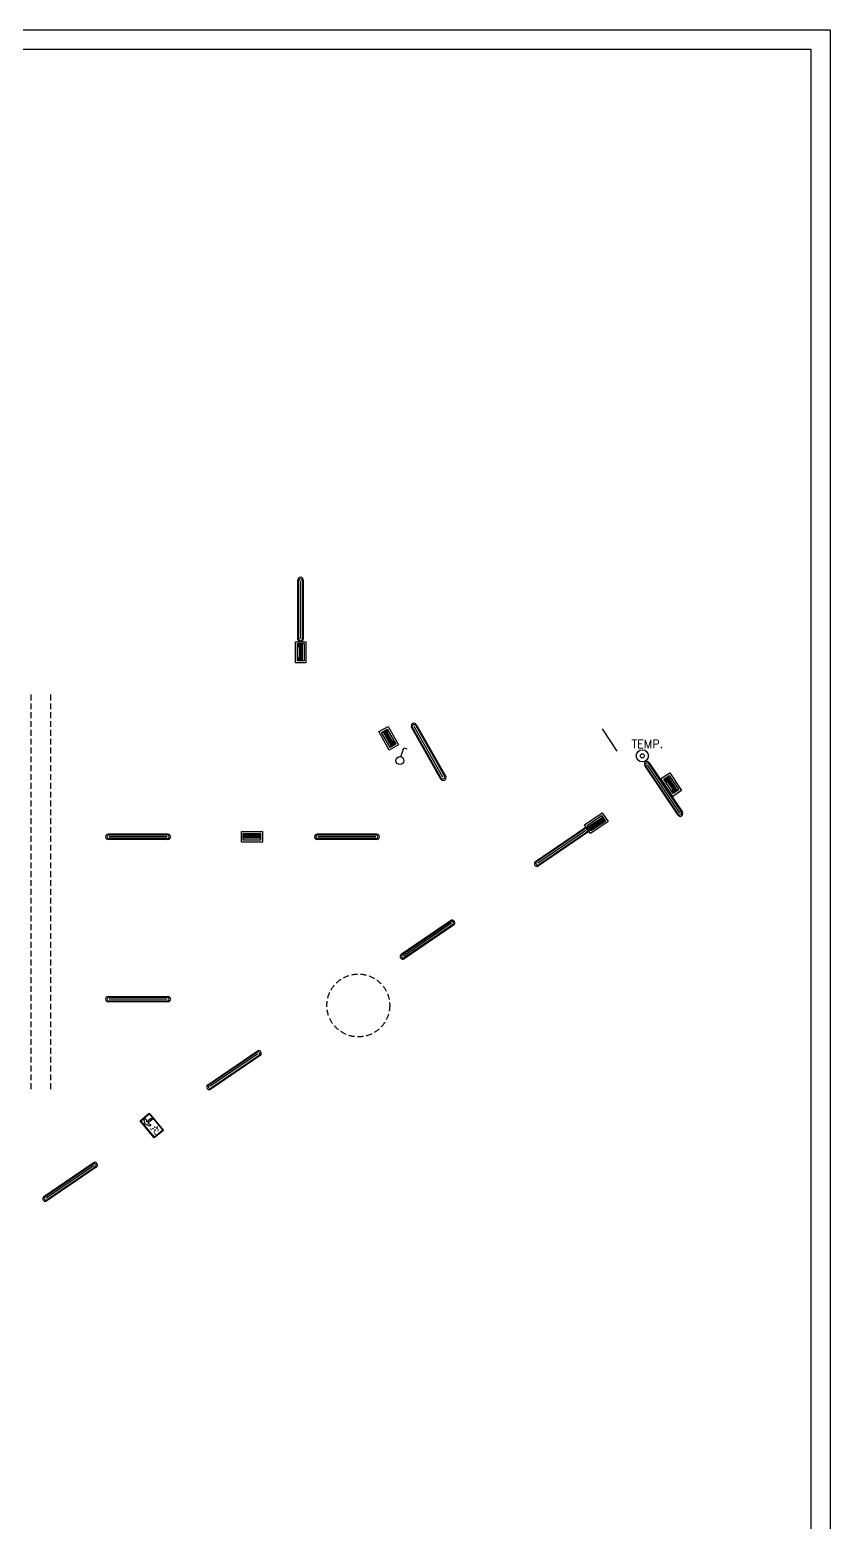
# Model space of a CAD drawing. Header units: millimetres. Extents: x 10518 to 18958, y -3857 to 2113.
# Drawn here: x 16919 to 18958, y -1688 to 2113 of the extents above; entities that cross this region are included whole.
import ezdxf
from ezdxf.enums import TextEntityAlignment as Align

# ---------------------------------------------------------------- set-up
doc = ezdxf.new("R2010")
doc.units = ezdxf.units.MM
doc.linetypes.add('35', pattern=[1.5, 0.5, -0.25, 0.5, -0.25])
for name, color, linetype in [('EM', 4, 'Continuous'), ('LC', 3, 'Continuous'), ('TESTI', 7, 'Continuous'), ('VOLTE', 5, 'Continuous')]:
    doc.layers.add(name, color=color, linetype=linetype)
doc.styles.add('ROMANS', font='romans', dxfattribs={"height": 2.5})

# ---------------------------------------------------------------- blocks, each defined once
blk = doc.blocks.new('4960_2_1')
at = {"color": 2}
blk.add_line((0, 74), (0, -74), dxfattribs=at)
for points in [[(-6.9, -76), (-6.9, -76), (-6.9, 76)], [(-4.9, -74), (-4.9, -74), (-4.9, 74)], [(4.9, 74), (4.9, -74)], [(6.9, 76), (6.9, -76)]]:
    blk.add_lwpolyline(points)
for centre, radius, start, end in [((0, 76), 6.88, 359.9295, 180.0705), ((0, 74), 4.88, 359.9295, 180.0705), ((0, -76), 6.88, 179.9295, 0.0705), ((0, -74), 4.88, 179.9295, 0.0705)]:
    blk.add_arc(centre, radius, start, end)
blk = doc.blocks.new('5457_2_1')
for p, q in [((-8.5, 22), (0, 0)), ((0, 0), (-8.5, -22)), ((-4, 22), (-4, -22)), ((-2, 22), (-2, -22)), ((0, 0), (0, 22)), ((0, 22), (0, -22)), ((2, 22), (2, -22)), ((4, 22), (4, -22))]:
    blk.add_line(p, q)
for points in [[(-13.5, -27), (-13.5, 27), (13.5, 27), (13.5, -27)], [(-8.5, -22), (-8.5, 22), (8.5, 22), (8.5, -22)]]:
    blk.add_lwpolyline(points, close=True)
blk = doc.blocks.new('*U31')
at = {"layer": 'LC'}
for p, q in [((0.3, 0.9), (7.9, 24.4)), ((7.9, 24.4), (16.1, 21.7))]:
    blk.add_line(p, q, dxfattribs=at)
blk.add_circle((-2, -8.4), 10, dxfattribs=at)
blk = doc.blocks.new('P')
at = {"transparency": 16777216}
for radius in [9.6, 3.2]:
    blk.add_circle((0, 0), radius, dxfattribs=at)
at = {"layer": 'TESTI', "color": 7, "transparency": 16777216, "style": 'ROMANS'}
blk.add_attdef('P', text='', height=13, dxfattribs=at).set_placement((-10.5, 11.1), align=Align.RIGHT)
blk.add_attdef('P', (10, 11.1), '', height=13, dxfattribs=at)
blk = doc.blocks.new('emer')
for points in [[(1047.689, 696.966), (1048.115, 696.966), (1048.115, 696.74), (1047.689, 696.74)], [(1047.699, 696.956), (1048.105, 696.956), (1048.105, 696.75), (1047.699, 696.75)]]:
    blk.add_lwpolyline(points, close=True)
for points, const_width in [([(1047.73, 696.811, -1.039456), (1047.744, 696.84), (1047.788, 696.818), (1047.788, 696.921, -1.036495), (1047.818, 696.921), (1047.818, 696.818), (1047.862, 696.84, -1.039456), (1047.876, 696.811), (1047.803, 696.774)], 0.00324), ([(1047.982, 696.921, 1), (1047.994, 696.915, 1)], 0.0138)]:
    blk.add_lwpolyline(points, format="xyb", close=True, dxfattribs=dict(const_width=const_width))
blk.add_lwpolyline([(1047.729, 696.81, -1.037578), (1047.745, 696.842), (1047.786, 696.821), (1047.786, 696.921, -1.034653), (1047.82, 696.921), (1047.82, 696.821), (1047.861, 696.842, -1.037578), (1047.877, 696.81), (1047.803, 696.773)], format="xyb", close=True)
at = {"const_width": 0.0121}
for points in [[(1048.016, 696.837), (1047.956, 696.843), (1047.953, 696.789), (1047.922, 696.8)], [(1047.995, 696.902), (1047.967, 696.871), (1047.93, 696.887)], [(1047.995, 696.902), (1048.05, 696.898), (1048.054, 696.868)], [(1047.999, 696.902), (1048.02, 696.838), (1048.025, 696.801), (1048.077, 696.803), (1048.073, 696.777)]]:
    blk.add_lwpolyline(points, dxfattribs=at)

msp = doc.modelspace()

# ---------------------------------------------------------------- linework, layer by layer
msp.add_line((18376.8, 332.2), (18414.7, 275.7))
for points in [[(10518.5, 2112.5), (18958.1, 2112.5), (18958.1, -3857.2), (10518.5, -3857.2)], [(10567.9, 2063.1), (18908.7, 2063.1), (18908.7, -3807.8), (10567.9, -3807.8)]]:
    msp.add_lwpolyline(points, close=True)
at = {"layer": 'VOLTE', "linetype": '35', "ltscale": 30}
for p, q in [((16922.1, -585.4), (16922.1, 426.6)), ((16972.1, -585.4), (16972.1, 426.6))]:
    msp.add_line(p, q, dxfattribs=at)
msp.add_circle((17755.8, -372.4), 80, dxfattribs=at)

# ---------------------------------------------------------------- block references
at = {"layer": 'EM'}
msp.add_blockref('5457_2_1', (17609, 527.1, 291), dxfattribs=at)
for p, rotation in [((17833.1, 308.3), 209.675891830903), ((18553.2, 190.2, 796.5), 33.48274400987176), ((18362.3, 91.7, 398.3), 124.2573467302769), ((17484.8, 57.4, 398.3), 270.0000001881664)]:
    msp.add_blockref('5457_2_1', p, dxfattribs=dict(at, rotation=rotation))
at = {"layer": 'EM', "xscale": 133.6092619955721, "yscale": 133.6092619955721, "zscale": 133.6092619955721, "rotation": 309.5640656398714}
msp.add_blockref('emer', (-143724.8, 47953.8), dxfattribs=at)
at = {"layer": 'LC'}
for name, p in [('4960_2_1', (17608.8, 635.5, 291)), ('*U31', (17863.7, 259.7))]:
    msp.add_blockref(name, p, dxfattribs=at)
for p, rotation in [((17934.9, 273.6, 398.3), 209.6239446153423), ((18274.1, 31.6, 398.3), 304.2573467302842), ((17194.8, 57.4, 398.3), 270.0000001881664), ((17726.7, 57.4, 398.3), 270.0000001881664), ((17932, -204.8, 398.3), 304.2573467302842), ((17194.8, -356.6, 398.3), 269.9999999999998), ((17439, -537.2, 398.3), 304.2573467302842), ((17021.4, -821.6, 398.3), 304.2573467302842)]:
    msp.add_blockref('4960_2_1', p, dxfattribs=dict(at, rotation=rotation))
ref = msp.add_blockref('P', (18479.5, 263.4), dxfattribs=dict(at, xscale=1.6, yscale=1.6, zscale=1.6))
ref.add_attrib('P', 'TEMP.', (18452.3, 283.3), dxfattribs={"layer": 'TESTI', "color": 7, "height": 20.8, "style": 'ROMANS'})
at = {"layer": 'LC', "extrusion": (-0.214914, -0.144219, 0.965926), "rotation": 269.9999999999999}
msp.add_blockref('4960_2_1', (10178.6, 14962.2, -4007.3), dxfattribs=at)

doc.saveas('drawing.dxf')
